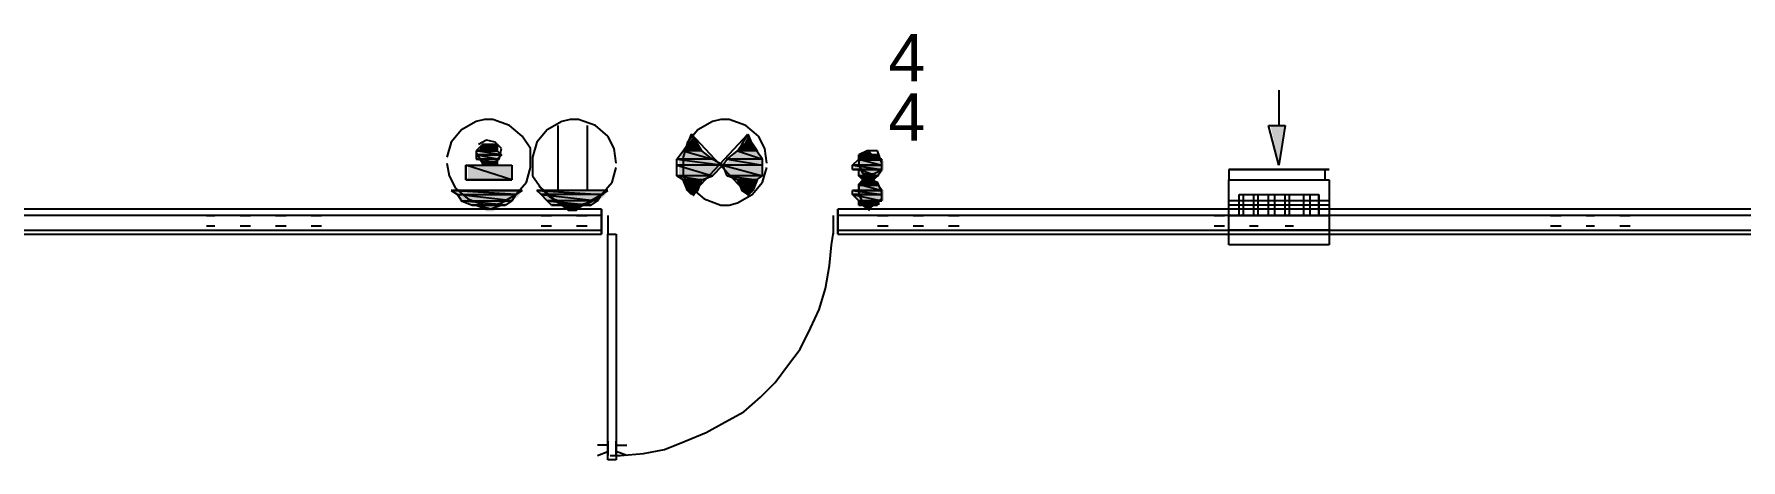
# Model space of a CAD drawing. Header units: millimetres. Extents: x 5 to 415, y 48 to 251.
# Drawn here: x 100.99 to 115.39, y 104.7 to 108.3 of the extents above; entities that cross this region are included whole.
import ezdxf

# ---------------------------------------------------------------- set-up
doc = ezdxf.new("R2010")
doc.units = ezdxf.units.MM
for name, color, linetype in [('H', 7, 'Continuous'), ('P', 7, 'Continuous'), ('T', 7, 'Continuous')]:
    doc.layers.add(name, color=color, linetype=linetype)

msp = doc.modelspace()

# ---------------------------------------------------------------- hatches: boundary and pattern name
at = {"layer": 'H', "linetype": 'Continuous'}
for points in [[(111.495, 107.192), (111.425, 107.527), (111.548, 107.527), (111.495, 107.192)], [(104.74, 107.315), (104.775, 107.368), (104.898, 107.368), (104.898, 107.315), (104.74, 107.315)], [(104.74, 107.28), (104.74, 107.315), (104.898, 107.315), (104.951, 107.28), (104.74, 107.28)], [(106.433, 107.227), (106.468, 107.315), (106.627, 107.315), (106.715, 107.227), (106.433, 107.227)], [(106.468, 107.315), (106.504, 107.368), (106.592, 107.368), (106.627, 107.315), (106.468, 107.315)], [(106.504, 107.368), (106.557, 107.438), (106.592, 107.368), (106.504, 107.368)], [(106.856, 107.227), (106.927, 107.315), (107.103, 107.315), (107.139, 107.227), (106.856, 107.227)], [(106.927, 107.315), (106.98, 107.368), (107.068, 107.368), (107.103, 107.315), (106.927, 107.315)], [(106.98, 107.368), (107.015, 107.438), (107.068, 107.368), (106.98, 107.368)], [(107.985, 107.28), (108.038, 107.315), (108.073, 107.28), (107.985, 107.28)], [(104.652, 107.068), (104.652, 107.192), (105.022, 107.192), (105.022, 107.068), (104.652, 107.068)], [(104.74, 107.227), (104.74, 107.28), (104.951, 107.28), (104.898, 107.227), (104.74, 107.227)], [(104.775, 107.192), (104.775, 107.227), (104.898, 107.227), (104.898, 107.192), (104.775, 107.192)], [(106.433, 107.192), (106.433, 107.227), (106.715, 107.227), (106.803, 107.192), (106.433, 107.192)], [(106.433, 107.103), (106.433, 107.192), (106.803, 107.192), (106.715, 107.103), (106.433, 107.103)], [(106.803, 107.192), (106.856, 107.227), (107.139, 107.227), (107.139, 107.192), (106.803, 107.192)], [(106.856, 107.103), (106.803, 107.192), (107.139, 107.192), (107.139, 107.103), (106.856, 107.103)], [(107.915, 107.192), (107.95, 107.227), (108.162, 107.227), (108.162, 107.192), (107.915, 107.192)], [(107.915, 107.156), (107.915, 107.192), (108.162, 107.192), (108.162, 107.156), (107.915, 107.156)], [(107.95, 107.227), (107.95, 107.28), (108.126, 107.28), (108.126, 107.227), (107.95, 107.227)], [(107.95, 107.103), (107.95, 107.156), (108.162, 107.156), (108.126, 107.103), (107.95, 107.103)], [(106.468, 107.068), (106.433, 107.103), (106.715, 107.103), (106.627, 107.068), (106.468, 107.068)], [(106.504, 106.98), (106.468, 107.068), (106.627, 107.068), (106.592, 106.98), (106.504, 106.98)], [(106.927, 107.068), (106.856, 107.103), (107.139, 107.103), (107.103, 107.068), (106.927, 107.068)], [(107.015, 106.927), (106.98, 106.98), (106.927, 107.068), (107.068, 106.98), (107.015, 106.927)], [(107.068, 106.98), (106.927, 107.068), (107.103, 107.068), (107.068, 106.98)], [(107.985, 107.068), (107.95, 107.103), (108.126, 107.103), (108.073, 107.068), (107.985, 107.068)], [(107.95, 107.015), (107.985, 107.068), (108.073, 107.068), (108.126, 107.015), (107.95, 107.015)], [(107.95, 106.98), (107.95, 107.015), (108.126, 107.015), (108.162, 106.98), (107.95, 106.98)], [(104.563, 106.927), (104.51, 106.98), (105.11, 106.98), (105.075, 106.927), (104.563, 106.927)], [(104.599, 106.892), (104.563, 106.927), (105.075, 106.927), (105.022, 106.892), (104.599, 106.892)], [(104.687, 106.856), (104.599, 106.892), (105.022, 106.892), (104.987, 106.856), (104.687, 106.856)], [(105.287, 106.927), (105.234, 106.98), (105.833, 106.98), (105.798, 106.927), (105.287, 106.927)], [(105.322, 106.892), (105.287, 106.927), (105.798, 106.927), (105.745, 106.892), (105.322, 106.892)], [(105.375, 106.856), (105.322, 106.892), (105.745, 106.892), (105.71, 106.856), (105.375, 106.856)], [(106.557, 106.927), (106.504, 106.98), (106.592, 106.98), (106.557, 106.927)], [(107.915, 106.927), (107.915, 106.98), (108.162, 106.98), (108.162, 106.927), (107.915, 106.927)], [(107.95, 106.892), (107.915, 106.927), (108.162, 106.927), (108.162, 106.892), (107.95, 106.892)], [(107.95, 106.856), (107.95, 106.892), (108.126, 106.892), (108.126, 106.856), (107.95, 106.856)], [(104.81, 106.803), (104.74, 106.856), (104.951, 106.856), (104.863, 106.803), (104.81, 106.803)], [(105.498, 106.803), (105.445, 106.856), (105.622, 106.856), (105.569, 106.803), (105.498, 106.803)], [(108.038, 106.803), (107.985, 106.856), (108.073, 106.856), (108.038, 106.803)]]:
    msp.add_hatch(color=256, dxfattribs=at).paths.add_polyline_path(points)

# ---------------------------------------------------------------- linework, layer by layer
at = {"layer": 'P'}
for points in [[(111.495, 107.827), (111.495, 107.527)], [(104.599, 107.491), (104.51, 107.386)], [(104.722, 107.562), (104.599, 107.491)], [(104.793, 107.58), (104.722, 107.562)], [(104.863, 107.58), (104.793, 107.58)], [(105.004, 107.527), (104.863, 107.58)], [(105.11, 107.438), (105.004, 107.527)], [(105.322, 107.491), (105.234, 107.386)], [(105.322, 107.491), (105.234, 107.386)], [(105.445, 107.562), (105.322, 107.491)], [(105.445, 107.562), (105.322, 107.491)], [(105.41, 107.527), (105.41, 106.98)], [(105.516, 107.58), (105.445, 107.562)], [(105.516, 107.58), (105.445, 107.562)], [(105.586, 107.58), (105.516, 107.58)], [(105.586, 107.58), (105.516, 107.58)], [(105.728, 107.527), (105.586, 107.58)], [(105.728, 107.527), (105.586, 107.58)], [(105.657, 107.527), (105.657, 106.98)], [(105.833, 107.438), (105.728, 107.527)], [(105.833, 107.438), (105.728, 107.527)], [(106.592, 107.491), (106.504, 107.386)], [(106.504, 107.368), (106.539, 107.456)], [(107.015, 106.945), (106.539, 107.456)], [(106.539, 106.945), (107.015, 107.456)], [(106.539, 107.456), (106.592, 107.368)], [(106.715, 107.562), (106.592, 107.491)], [(106.786, 107.58), (106.715, 107.562)], [(106.856, 107.58), (106.786, 107.58)], [(106.998, 107.527), (106.856, 107.58)], [(106.962, 107.368), (107.015, 107.456)], [(107.103, 107.438), (106.998, 107.527)], [(107.015, 107.456), (107.05, 107.368)], [(111.495, 107.192), (111.407, 107.527)], [(111.407, 107.527), (111.548, 107.527)], [(111.548, 107.527), (111.495, 107.192)], [(104.51, 107.386), (104.475, 107.262)], [(104.775, 107.368), (104.722, 107.315)], [(104.934, 107.28), (104.722, 107.315)], [(104.722, 107.315), (104.722, 107.28)], [(104.934, 107.28), (104.722, 107.315)], [(104.722, 107.315), (104.898, 107.315)], [(104.722, 107.315), (104.898, 107.315)], [(104.898, 107.315), (104.722, 107.315)], [(104.722, 107.315), (104.722, 107.315)], [(104.898, 107.315), (104.722, 107.315)], [(104.722, 107.315), (104.722, 107.315)], [(104.722, 107.315), (104.898, 107.315)], [(104.722, 107.315), (104.898, 107.315)], [(104.722, 107.297), (104.775, 107.209)], [(104.81, 107.403), (104.74, 107.368)], [(104.898, 107.315), (104.775, 107.368)], [(104.898, 107.315), (104.775, 107.368)], [(104.775, 107.368), (104.898, 107.368)], [(104.775, 107.368), (104.898, 107.368)], [(104.898, 107.368), (104.775, 107.368)], [(104.775, 107.368), (104.775, 107.368)], [(104.898, 107.368), (104.775, 107.368)], [(104.775, 107.368), (104.775, 107.368)], [(104.775, 107.368), (104.898, 107.368)], [(104.775, 107.368), (104.898, 107.368)], [(104.898, 107.368), (104.775, 107.368)], [(104.775, 107.368), (104.775, 107.368)], [(104.898, 107.368), (104.775, 107.368)], [(104.775, 107.368), (104.846, 107.368)], [(104.81, 107.368), (104.775, 107.368)], [(104.775, 107.368), (104.81, 107.368)], [(104.881, 107.386), (104.81, 107.403)], [(104.81, 107.368), (104.81, 107.368)], [(104.81, 107.368), (104.81, 107.368)], [(104.846, 107.368), (104.81, 107.368)], [(104.81, 107.368), (104.846, 107.368)], [(104.81, 107.368), (104.846, 107.368)], [(104.846, 107.368), (104.81, 107.368)], [(104.846, 107.368), (104.898, 107.368)], [(104.934, 107.333), (104.881, 107.386)], [(104.898, 107.368), (104.898, 107.315)], [(104.898, 107.315), (104.934, 107.28)], [(104.916, 107.244), (104.934, 107.333)], [(105.181, 107.333), (105.11, 107.438)], [(105.181, 107.262), (105.181, 107.333)], [(105.234, 107.386), (105.198, 107.262)], [(105.234, 107.386), (105.198, 107.262)], [(105.886, 107.333), (105.833, 107.438)], [(105.886, 107.333), (105.833, 107.438)], [(105.904, 107.209), (105.886, 107.333)], [(105.904, 107.209), (105.886, 107.333)], [(106.415, 107.244), (106.468, 107.315)], [(106.504, 107.386), (106.468, 107.262)], [(106.468, 107.315), (106.504, 107.368)], [(106.627, 107.315), (106.468, 107.315)], [(106.627, 107.315), (106.468, 107.315)], [(106.468, 107.315), (106.715, 107.244)], [(106.468, 107.315), (106.715, 107.244)], [(106.592, 107.368), (106.504, 107.368)], [(106.592, 107.368), (106.504, 107.368)], [(106.504, 107.368), (106.627, 107.315)], [(106.504, 107.368), (106.627, 107.315)], [(106.627, 107.315), (106.592, 107.368)], [(106.715, 107.244), (106.627, 107.315)], [(106.839, 107.244), (106.927, 107.315)], [(106.927, 107.315), (106.962, 107.368)], [(107.086, 107.315), (106.927, 107.315)], [(107.086, 107.315), (106.927, 107.315)], [(106.927, 107.315), (107.139, 107.244)], [(106.927, 107.315), (107.139, 107.244)], [(107.05, 107.368), (106.962, 107.368)], [(107.05, 107.368), (106.962, 107.368)], [(106.962, 107.368), (107.086, 107.315)], [(106.962, 107.368), (107.086, 107.315)], [(107.086, 107.315), (107.05, 107.368)], [(107.139, 107.244), (107.086, 107.315)], [(107.156, 107.333), (107.103, 107.438)], [(107.174, 107.209), (107.156, 107.333)], [(108.021, 107.315), (107.95, 107.28)], [(108.021, 107.315), (107.985, 107.28)], [(107.985, 107.28), (108.021, 107.315)], [(108.109, 107.315), (108.021, 107.315)], [(108.144, 107.209), (108.109, 107.315)], [(104.475, 107.209), (104.493, 107.103)], [(105.022, 107.068), (104.634, 107.192)], [(104.634, 107.192), (104.634, 107.068)], [(105.022, 107.068), (104.634, 107.192)], [(104.634, 107.192), (105.022, 107.192)], [(104.634, 107.192), (105.022, 107.192)], [(104.634, 107.068), (104.634, 107.192)], [(104.898, 107.244), (104.722, 107.28)], [(104.722, 107.28), (104.722, 107.244)], [(104.898, 107.244), (104.722, 107.28)], [(104.722, 107.28), (104.934, 107.28)], [(104.722, 107.28), (104.934, 107.28)], [(104.934, 107.28), (104.722, 107.28)], [(104.722, 107.28), (104.722, 107.28)], [(104.934, 107.28), (104.722, 107.28)], [(104.722, 107.28), (104.722, 107.28)], [(104.722, 107.28), (104.934, 107.28)], [(104.722, 107.28), (104.934, 107.28)], [(104.934, 107.28), (104.722, 107.28)], [(104.722, 107.28), (104.934, 107.28)], [(104.934, 107.28), (104.722, 107.28)], [(104.722, 107.28), (104.722, 107.28)], [(104.722, 107.28), (104.934, 107.28)], [(104.722, 107.244), (104.898, 107.244)], [(104.898, 107.244), (104.722, 107.244)], [(104.722, 107.244), (104.722, 107.244)], [(104.898, 107.244), (104.722, 107.244)], [(104.722, 107.244), (104.722, 107.244)], [(104.722, 107.244), (104.898, 107.244)], [(104.722, 107.244), (104.898, 107.244)], [(104.898, 107.244), (104.722, 107.244)], [(104.722, 107.244), (104.898, 107.244)], [(104.775, 107.244), (104.722, 107.244)], [(104.722, 107.244), (104.898, 107.244)], [(104.898, 107.192), (104.775, 107.244)], [(104.775, 107.244), (104.775, 107.192)], [(104.898, 107.192), (104.775, 107.244)], [(104.775, 107.244), (104.898, 107.244)], [(104.898, 107.244), (104.775, 107.244)], [(104.775, 107.209), (104.846, 107.192)], [(104.775, 107.192), (104.846, 107.192)], [(104.846, 107.192), (104.775, 107.192)], [(104.775, 107.192), (104.846, 107.192)], [(104.81, 107.192), (104.775, 107.192)], [(104.775, 107.192), (104.846, 107.192)], [(104.846, 107.192), (104.775, 107.192)], [(104.775, 107.192), (104.775, 107.192)], [(104.846, 107.192), (104.775, 107.192)], [(104.775, 107.192), (104.898, 107.192)], [(104.775, 107.192), (104.898, 107.192)], [(104.846, 107.192), (104.81, 107.192)], [(104.81, 107.192), (104.846, 107.192)], [(104.81, 107.192), (104.846, 107.192)], [(104.846, 107.192), (104.81, 107.192)], [(104.846, 107.192), (104.81, 107.192)], [(104.846, 107.192), (104.916, 107.244)], [(104.898, 107.192), (104.846, 107.192)], [(104.934, 107.28), (104.898, 107.244)], [(104.898, 107.244), (104.898, 107.192)], [(105.022, 107.192), (105.022, 107.068)], [(105.022, 107.192), (105.022, 107.068)], [(105.145, 107.05), (105.181, 107.174)], [(105.181, 107.174), (105.181, 107.262)], [(105.198, 107.262), (105.198, 107.174)], [(105.198, 107.262), (105.198, 107.174)], [(105.198, 107.174), (105.198, 107.103)], [(105.198, 107.174), (105.198, 107.103)], [(105.869, 107.05), (105.904, 107.174)], [(105.869, 107.05), (105.904, 107.174)], [(106.715, 107.244), (106.415, 107.244)], [(106.715, 107.244), (106.415, 107.244)], [(106.415, 107.244), (106.803, 107.192)], [(106.415, 107.244), (106.803, 107.192)], [(106.415, 107.192), (106.415, 107.244)], [(106.803, 107.192), (106.415, 107.192)], [(106.803, 107.192), (106.415, 107.192)], [(106.415, 107.192), (106.715, 107.103)], [(106.415, 107.192), (106.715, 107.103)], [(106.415, 107.103), (106.415, 107.192)], [(106.468, 107.262), (106.468, 107.174)], [(106.468, 107.174), (106.468, 107.103)], [(106.803, 107.192), (106.715, 107.244)], [(106.715, 107.103), (106.803, 107.192)], [(106.803, 107.192), (106.839, 107.244)], [(107.139, 107.192), (106.803, 107.192)], [(107.139, 107.192), (106.803, 107.192)], [(106.803, 107.192), (107.139, 107.103)], [(106.803, 107.192), (107.139, 107.103)], [(106.839, 107.103), (106.803, 107.192)], [(107.139, 107.244), (106.839, 107.244)], [(107.139, 107.244), (106.839, 107.244)], [(106.839, 107.244), (107.139, 107.192)], [(106.839, 107.244), (107.139, 107.192)], [(107.139, 107.192), (107.139, 107.244)], [(107.139, 107.103), (107.139, 107.192)], [(107.139, 107.05), (107.174, 107.174)], [(107.897, 107.192), (107.95, 107.244)], [(108.144, 107.192), (107.897, 107.192)], [(108.144, 107.192), (107.897, 107.192)], [(107.897, 107.192), (108.144, 107.192)], [(107.897, 107.192), (108.144, 107.192)], [(108.144, 107.192), (107.897, 107.192)], [(108.144, 107.192), (107.897, 107.192)], [(107.897, 107.192), (108.144, 107.156)], [(107.897, 107.192), (108.144, 107.156)], [(107.897, 107.156), (107.897, 107.192)], [(108.144, 107.156), (107.897, 107.156)], [(108.144, 107.156), (107.897, 107.156)], [(107.897, 107.156), (107.95, 107.156)], [(107.897, 107.156), (108.144, 107.156)], [(108.144, 107.156), (107.897, 107.156)], [(107.95, 107.28), (107.95, 107.192)], [(108.109, 107.28), (107.95, 107.28)], [(107.95, 107.28), (107.985, 107.28)], [(108.109, 107.28), (107.95, 107.28)], [(107.95, 107.28), (108.109, 107.28)], [(107.95, 107.28), (108.109, 107.28)], [(108.109, 107.28), (107.95, 107.28)], [(108.109, 107.28), (107.95, 107.28)], [(107.95, 107.28), (108.109, 107.244)], [(107.95, 107.28), (108.109, 107.244)], [(107.95, 107.244), (107.95, 107.28)], [(108.109, 107.244), (107.95, 107.244)], [(108.144, 107.244), (107.95, 107.244)], [(107.95, 107.244), (108.144, 107.244)], [(108.144, 107.244), (107.95, 107.244)], [(107.95, 107.244), (108.109, 107.244)], [(108.144, 107.244), (107.95, 107.244)], [(107.95, 107.244), (108.144, 107.192)], [(107.95, 107.244), (108.144, 107.192)], [(107.95, 107.192), (107.985, 107.121)], [(107.95, 107.156), (108.144, 107.156)], [(108.144, 107.156), (107.95, 107.156)], [(107.95, 107.156), (108.109, 107.103)], [(107.95, 107.156), (108.109, 107.103)], [(107.95, 107.103), (107.95, 107.156)], [(108.073, 107.28), (107.985, 107.28)], [(107.985, 107.28), (108.073, 107.28)], [(107.985, 107.28), (108.073, 107.28)], [(108.073, 107.28), (107.985, 107.28)], [(108.073, 107.28), (107.985, 107.28)], [(107.985, 107.28), (108.109, 107.28)], [(107.985, 107.28), (108.109, 107.28)], [(108.073, 107.28), (108.073, 107.28)], [(108.073, 107.28), (108.073, 107.28)], [(108.073, 107.28), (108.073, 107.28)], [(108.073, 107.28), (108.073, 107.28)], [(108.109, 107.28), (108.073, 107.28)], [(108.073, 107.121), (108.144, 107.156)], [(108.109, 107.28), (108.109, 107.28)], [(108.109, 107.28), (108.109, 107.28)], [(108.109, 107.244), (108.109, 107.28)], [(108.109, 107.244), (108.144, 107.244)], [(108.109, 107.103), (108.144, 107.156)], [(108.144, 107.192), (108.144, 107.244)], [(108.144, 107.192), (108.144, 107.192)], [(108.144, 107.192), (108.144, 107.192)], [(108.144, 107.156), (108.144, 107.192)], [(108.144, 107.156), (108.144, 107.156)], [(111.919, 107.156), (111.072, 107.156)], [(111.072, 107.156), (111.919, 107.156)], [(111.072, 107.156), (111.072, 107.068)], [(111.883, 107.156), (111.883, 107.068)], [(104.493, 107.103), (104.546, 106.998)], [(104.634, 107.068), (105.022, 107.068)], [(105.022, 107.068), (104.634, 107.068)], [(105.057, 106.945), (105.145, 107.05)], [(105.198, 107.103), (105.269, 106.998)], [(105.198, 107.103), (105.269, 106.998)], [(105.251, 107.015), (105.339, 106.927)], [(105.78, 106.945), (105.869, 107.05)], [(105.78, 106.945), (105.869, 107.05)], [(106.715, 107.103), (106.415, 107.103)], [(106.715, 107.103), (106.415, 107.103)], [(106.415, 107.103), (106.627, 107.068)], [(106.415, 107.103), (106.627, 107.068)], [(106.468, 107.068), (106.415, 107.103)], [(106.468, 107.103), (106.539, 106.998)], [(106.627, 107.068), (106.468, 107.068)], [(106.627, 107.068), (106.468, 107.068)], [(106.468, 107.068), (106.592, 106.98)], [(106.468, 107.068), (106.592, 106.98)], [(106.504, 106.98), (106.468, 107.068)], [(106.592, 106.98), (106.627, 107.068)], [(106.627, 107.068), (106.715, 107.103)], [(107.139, 107.103), (106.839, 107.103)], [(107.139, 107.103), (106.839, 107.103)], [(106.839, 107.103), (107.086, 107.068)], [(106.839, 107.103), (107.086, 107.068)], [(106.927, 107.068), (106.839, 107.103)], [(107.086, 107.068), (106.927, 107.068)], [(106.927, 107.068), (106.962, 106.98)], [(107.05, 106.98), (106.927, 107.068)], [(106.927, 107.068), (107.086, 107.068)], [(107.05, 106.98), (106.927, 107.068)], [(107.086, 107.068), (107.05, 106.98)], [(107.05, 106.945), (107.139, 107.05)], [(107.086, 107.068), (107.139, 107.103)], [(108.109, 107.103), (107.95, 107.103)], [(108.109, 107.103), (107.95, 107.103)], [(107.95, 107.103), (108.109, 107.103)], [(107.95, 107.103), (108.109, 107.103)], [(108.109, 107.103), (107.95, 107.103)], [(108.109, 107.103), (107.95, 107.103)], [(107.95, 107.103), (108.109, 107.103)], [(108.109, 107.103), (107.95, 107.103)], [(107.95, 107.103), (108.109, 107.103)], [(108.109, 107.103), (107.95, 107.103)], [(107.95, 107.103), (108.073, 107.068)], [(107.95, 107.103), (108.073, 107.068)], [(107.985, 107.068), (107.95, 107.103)], [(108.021, 107.068), (107.95, 107.015)], [(107.95, 107.033), (107.985, 107.068)], [(108.109, 107.033), (107.95, 107.033)], [(108.109, 107.033), (107.95, 107.033)], [(107.95, 107.033), (108.109, 107.033)], [(107.95, 107.033), (108.109, 107.033)], [(108.109, 107.033), (107.95, 107.033)], [(108.109, 107.033), (107.95, 107.033)], [(107.95, 107.033), (108.109, 107.033)], [(108.109, 107.033), (107.95, 107.033)], [(107.95, 107.033), (108.109, 107.033)], [(108.109, 107.033), (107.95, 107.033)], [(107.95, 107.033), (108.144, 106.98)], [(107.95, 107.033), (108.144, 106.98)], [(107.95, 106.98), (107.95, 107.033)], [(107.95, 107.015), (107.95, 106.945)], [(107.985, 107.121), (108.073, 107.121)], [(108.021, 107.068), (107.985, 107.068)], [(107.985, 107.068), (108.021, 107.068)], [(108.073, 107.068), (107.985, 107.068)], [(107.985, 107.068), (108.073, 107.068)], [(107.985, 107.068), (108.073, 107.068)], [(108.073, 107.068), (107.985, 107.068)], [(108.073, 107.068), (107.985, 107.068)], [(107.985, 107.068), (108.109, 107.033)], [(107.985, 107.068), (108.109, 107.033)], [(108.073, 107.068), (107.985, 107.068)], [(108.073, 107.068), (107.985, 107.068)], [(107.985, 107.068), (108.073, 107.068)], [(107.985, 107.068), (108.073, 107.068)], [(108.073, 107.068), (107.985, 107.068)], [(108.021, 107.068), (107.985, 107.068)], [(107.985, 107.068), (108.021, 107.068)], [(108.109, 107.05), (108.021, 107.068)], [(108.021, 107.068), (108.073, 107.068)], [(108.073, 107.068), (108.021, 107.068)], [(108.073, 107.068), (108.109, 107.103)], [(108.073, 107.068), (108.073, 107.068)], [(108.073, 107.068), (108.073, 107.068)], [(108.073, 107.068), (108.073, 107.068)], [(108.073, 107.068), (108.073, 107.068)], [(108.109, 107.033), (108.073, 107.068)], [(108.073, 107.068), (108.073, 107.068)], [(108.073, 107.068), (108.073, 107.068)], [(108.109, 107.103), (108.109, 107.103)], [(108.109, 107.103), (108.109, 107.103)], [(108.109, 107.103), (108.109, 107.103)], [(108.144, 106.962), (108.109, 107.05)], [(108.109, 107.033), (108.109, 107.033)], [(108.109, 107.033), (108.109, 107.033)], [(108.109, 107.033), (108.109, 107.033)], [(108.144, 106.98), (108.109, 107.033)], [(111.072, 106.768), (111.072, 107.068)], [(111.072, 107.068), (111.919, 107.068)], [(111.919, 107.068), (111.919, 106.768)], [(105.057, 106.945), (104.51, 106.98)], [(104.51, 106.98), (104.563, 106.945)], [(105.057, 106.945), (104.51, 106.98)], [(104.51, 106.98), (105.11, 106.98)], [(105.11, 106.98), (104.51, 106.98)], [(104.546, 106.998), (104.652, 106.909)], [(105.022, 106.892), (104.563, 106.945)], [(104.563, 106.945), (104.599, 106.892)], [(105.022, 106.892), (104.563, 106.945)], [(104.563, 106.945), (105.057, 106.945)], [(104.563, 106.945), (105.057, 106.945)], [(104.969, 106.856), (104.599, 106.892)], [(104.599, 106.892), (104.687, 106.856)], [(104.969, 106.856), (104.599, 106.892)], [(104.599, 106.892), (105.022, 106.892)], [(104.599, 106.892), (105.022, 106.892)], [(104.652, 106.909), (104.793, 106.856)], [(104.863, 106.856), (104.934, 106.874)], [(104.934, 106.874), (105.057, 106.945)], [(105.022, 106.892), (104.969, 106.856)], [(105.057, 106.945), (105.022, 106.892)], [(105.11, 106.98), (105.057, 106.945)], [(105.833, 106.98), (105.234, 106.98)], [(105.234, 106.98), (105.78, 106.945)], [(105.234, 106.98), (105.78, 106.945)], [(105.269, 106.945), (105.234, 106.98)], [(105.833, 106.98), (105.234, 106.98)], [(105.269, 106.998), (105.375, 106.909)], [(105.269, 106.998), (105.375, 106.909)], [(105.78, 106.945), (105.269, 106.945)], [(105.78, 106.945), (105.269, 106.945)], [(105.269, 106.945), (105.745, 106.892)], [(105.269, 106.945), (105.745, 106.892)], [(105.322, 106.892), (105.269, 106.945)], [(105.745, 106.892), (105.322, 106.892)], [(105.745, 106.892), (105.322, 106.892)], [(105.322, 106.892), (105.692, 106.856)], [(105.322, 106.892), (105.692, 106.856)], [(105.357, 106.856), (105.322, 106.892)], [(105.339, 106.927), (105.41, 106.874)], [(105.375, 106.909), (105.516, 106.856)], [(105.375, 106.909), (105.516, 106.856)], [(105.41, 106.874), (105.498, 106.856)], [(105.586, 106.856), (105.657, 106.874)], [(105.586, 106.856), (105.657, 106.874)], [(105.586, 106.856), (105.675, 106.874)], [(105.657, 106.874), (105.78, 106.945)], [(105.657, 106.874), (105.78, 106.945)], [(105.675, 106.874), (105.763, 106.927)], [(105.692, 106.856), (105.745, 106.892)], [(105.745, 106.892), (105.78, 106.945)], [(105.763, 106.927), (105.833, 106.98)], [(105.78, 106.945), (105.833, 106.98)], [(106.504, 106.98), (106.592, 106.98)], [(106.539, 106.945), (106.504, 106.98)], [(106.592, 106.98), (106.504, 106.98)], [(106.539, 106.998), (106.645, 106.909)], [(106.592, 106.98), (106.539, 106.945)], [(106.645, 106.909), (106.786, 106.856)], [(106.856, 106.856), (106.927, 106.874)], [(106.927, 106.874), (107.05, 106.945)], [(106.962, 106.98), (107.05, 106.98)], [(106.962, 106.98), (107.05, 106.98)], [(107.015, 106.945), (106.962, 106.98)], [(107.05, 106.98), (107.015, 106.945)], [(107.95, 106.98), (107.897, 106.98)], [(107.897, 106.98), (108.144, 106.98)], [(108.144, 106.98), (107.897, 106.98)], [(107.897, 106.98), (108.144, 106.945)], [(107.897, 106.98), (108.144, 106.945)], [(107.897, 106.945), (107.897, 106.98)], [(108.144, 106.945), (107.897, 106.945)], [(108.144, 106.945), (107.897, 106.945)], [(107.897, 106.945), (108.144, 106.945)], [(107.897, 106.945), (108.144, 106.945)], [(108.144, 106.945), (107.897, 106.945)], [(108.144, 106.945), (107.897, 106.945)], [(107.897, 106.945), (108.144, 106.892)], [(107.897, 106.945), (108.144, 106.892)], [(107.95, 106.892), (107.897, 106.945)], [(108.144, 106.98), (107.95, 106.98)], [(108.144, 106.98), (107.95, 106.98)], [(107.95, 106.98), (108.144, 106.98)], [(108.144, 106.98), (107.95, 106.98)], [(107.95, 106.945), (107.985, 106.874)], [(108.144, 106.892), (107.95, 106.892)], [(108.109, 106.892), (107.95, 106.892)], [(107.95, 106.892), (108.109, 106.892)], [(108.109, 106.892), (107.95, 106.892)], [(107.95, 106.892), (108.144, 106.892)], [(108.109, 106.892), (107.95, 106.892)], [(107.95, 106.892), (108.109, 106.856)], [(107.95, 106.892), (108.109, 106.856)], [(107.95, 106.856), (107.95, 106.892)], [(107.985, 106.874), (108.073, 106.856)], [(108.073, 106.856), (108.144, 106.909)], [(108.144, 106.892), (108.109, 106.892)], [(108.109, 106.856), (108.109, 106.892)], [(108.144, 106.98), (108.144, 106.98)], [(108.144, 106.945), (108.144, 106.98)], [(108.144, 106.945), (108.144, 106.945)], [(108.144, 106.945), (108.144, 106.945)], [(108.144, 106.892), (108.144, 106.945)], [(111.919, 106.892), (111.072, 106.892)], [(111.919, 106.892), (111.072, 106.892)], [(111.919, 106.892), (111.072, 106.892)], [(111.16, 106.768), (111.16, 106.945)], [(111.16, 106.945), (111.831, 106.945)], [(111.196, 106.768), (111.196, 106.945)], [(111.284, 106.768), (111.284, 106.945)], [(111.319, 106.768), (111.319, 106.945)], [(111.407, 106.768), (111.407, 106.945)], [(111.46, 106.768), (111.46, 106.945)], [(111.548, 106.768), (111.548, 106.945)], [(111.584, 106.768), (111.584, 106.945)], [(111.707, 106.768), (111.707, 106.945)], [(111.76, 106.768), (111.76, 106.945)], [(111.831, 106.768), (111.831, 106.945)], [(111.831, 106.945), (111.831, 106.768)], [(105.78, 106.821), (76.447, 106.821)], [(105.78, 106.821), (76.447, 106.821)], [(105.78, 106.768), (76.447, 106.768)], [(102.447, 106.768), (102.517, 106.768)], [(102.729, 106.768), (102.817, 106.768)], [(103.029, 106.768), (103.117, 106.768)], [(103.329, 106.768), (103.417, 106.768)], [(104.934, 106.856), (104.687, 106.856)], [(104.687, 106.856), (104.722, 106.856)], [(104.934, 106.856), (104.687, 106.856)], [(104.687, 106.856), (104.969, 106.856)], [(104.687, 106.856), (104.969, 106.856)], [(104.81, 106.821), (104.722, 106.856)], [(104.722, 106.856), (104.81, 106.821)], [(104.846, 106.821), (104.722, 106.856)], [(104.722, 106.856), (104.934, 106.856)], [(104.722, 106.856), (104.934, 106.856)], [(104.793, 106.856), (104.863, 106.856)], [(104.934, 106.856), (104.846, 106.821)], [(104.969, 106.856), (104.934, 106.856)], [(105.269, 106.768), (105.357, 106.768)], [(105.692, 106.856), (105.357, 106.856)], [(105.692, 106.856), (105.357, 106.856)], [(105.357, 106.856), (105.622, 106.856)], [(105.357, 106.856), (105.622, 106.856)], [(105.445, 106.856), (105.357, 106.856)], [(105.622, 106.856), (105.445, 106.856)], [(105.622, 106.856), (105.445, 106.856)], [(105.445, 106.856), (105.569, 106.821)], [(105.445, 106.856), (105.569, 106.821)], [(105.481, 106.821), (105.445, 106.856)], [(105.569, 106.821), (105.481, 106.821)], [(105.498, 106.856), (105.586, 106.856)], [(105.516, 106.856), (105.586, 106.856)], [(105.516, 106.856), (105.586, 106.856)], [(105.569, 106.821), (105.622, 106.856)], [(105.569, 106.768), (105.657, 106.768)], [(105.622, 106.856), (105.692, 106.856)], [(105.78, 106.609), (105.78, 106.821)], [(105.78, 106.821), (105.78, 106.609)], [(105.78, 106.821), (105.78, 106.609)], [(105.78, 106.609), (105.78, 106.821)], [(105.78, 106.821), (105.78, 106.609)], [(105.78, 106.609), (105.78, 106.821)], [(105.78, 106.821), (105.78, 106.609)], [(105.78, 106.609), (105.78, 106.821)], [(105.78, 106.609), (105.78, 106.768)], [(105.833, 106.768), (105.833, 106.609)], [(106.786, 106.856), (106.856, 106.856)], [(107.738, 106.609), (107.738, 106.768)], [(131.18, 106.821), (107.774, 106.821)], [(131.233, 106.821), (107.774, 106.821)], [(107.774, 106.821), (107.774, 106.609)], [(107.774, 106.609), (107.774, 106.821)], [(107.774, 106.821), (107.774, 106.609)], [(107.774, 106.609), (107.774, 106.821)], [(107.774, 106.821), (107.774, 106.609)], [(107.774, 106.609), (107.774, 106.821)], [(107.774, 106.821), (107.774, 106.609)], [(107.774, 106.821), (107.774, 106.609)], [(131.233, 106.768), (107.774, 106.768)], [(107.774, 106.768), (107.774, 106.609)], [(108.109, 106.856), (107.95, 106.856)], [(108.109, 106.856), (107.95, 106.856)], [(107.95, 106.856), (108.109, 106.856)], [(107.95, 106.856), (108.109, 106.856)], [(108.109, 106.856), (107.95, 106.856)], [(108.109, 106.856), (107.95, 106.856)], [(107.95, 106.856), (108.073, 106.856)], [(107.95, 106.856), (108.073, 106.856)], [(107.985, 106.856), (107.95, 106.856)], [(108.073, 106.856), (107.985, 106.856)], [(108.073, 106.856), (107.985, 106.856)], [(107.985, 106.856), (108.073, 106.856)], [(107.985, 106.856), (108.073, 106.856)], [(108.073, 106.856), (107.985, 106.856)], [(108.021, 106.821), (107.985, 106.856)], [(107.985, 106.856), (108.021, 106.821)], [(108.021, 106.821), (108.073, 106.856)], [(108.073, 106.856), (108.021, 106.821)], [(108.073, 106.856), (108.109, 106.856)], [(108.073, 106.856), (108.073, 106.856)], [(108.073, 106.856), (108.073, 106.856)], [(108.109, 106.856), (108.109, 106.856)], [(108.109, 106.856), (108.109, 106.856)], [(108.109, 106.768), (108.197, 106.768)], [(108.409, 106.768), (108.497, 106.768)], [(108.708, 106.768), (108.797, 106.768)], [(110.949, 106.768), (111.037, 106.768)], [(111.919, 106.856), (111.072, 106.856)], [(111.919, 106.856), (111.072, 106.856)], [(111.919, 106.821), (111.072, 106.821)], [(111.919, 106.821), (111.072, 106.821)], [(111.919, 106.821), (111.072, 106.821)], [(111.919, 106.768), (111.072, 106.768)], [(111.072, 106.768), (111.919, 106.768)], [(111.072, 106.521), (111.072, 106.768)], [(111.831, 106.768), (111.16, 106.768)], [(111.248, 106.768), (111.319, 106.768)], [(111.548, 106.768), (111.619, 106.768)], [(111.919, 106.768), (111.919, 106.521)], [(113.788, 106.768), (113.877, 106.768)], [(114.088, 106.768), (114.159, 106.768)], [(114.371, 106.768), (114.459, 106.768)], [(76.447, 106.645), (105.78, 106.645)], [(76.447, 106.609), (105.78, 106.609)], [(76.447, 106.609), (105.78, 106.609)], [(102.447, 106.68), (102.517, 106.68)], [(102.447, 106.609), (102.517, 106.609)], [(102.729, 106.68), (102.817, 106.68)], [(102.729, 106.609), (102.817, 106.609)], [(103.029, 106.68), (103.117, 106.68)], [(103.029, 106.609), (103.117, 106.609)], [(103.329, 106.68), (103.417, 106.68)], [(103.329, 106.609), (103.417, 106.609)], [(105.269, 106.68), (105.357, 106.68)], [(105.269, 106.609), (105.357, 106.609)], [(105.569, 106.68), (105.657, 106.68)], [(105.569, 106.609), (105.657, 106.609)], [(105.833, 106.609), (105.904, 106.609)], [(105.833, 104.704), (105.833, 106.609)], [(105.833, 104.704), (105.833, 106.609)], [(105.833, 106.609), (105.904, 106.609)], [(105.904, 106.609), (105.904, 104.704)], [(105.904, 106.609), (105.904, 104.704)], [(107.721, 106.521), (107.738, 106.627)], [(107.774, 106.645), (131.392, 106.645)], [(107.774, 106.609), (131.392, 106.609)], [(107.774, 106.609), (131.427, 106.609)], [(108.109, 106.68), (108.197, 106.68)], [(108.109, 106.609), (108.197, 106.609)], [(108.409, 106.68), (108.497, 106.68)], [(108.409, 106.609), (108.497, 106.609)], [(108.708, 106.68), (108.797, 106.68)], [(108.708, 106.609), (108.797, 106.609)], [(110.949, 106.68), (111.037, 106.68)], [(110.949, 106.609), (111.037, 106.609)], [(111.072, 106.645), (111.919, 106.645)], [(111.072, 106.645), (111.919, 106.645)], [(111.919, 106.645), (111.072, 106.645)], [(111.248, 106.68), (111.319, 106.68)], [(111.248, 106.609), (111.319, 106.609)], [(111.548, 106.68), (111.619, 106.68)], [(111.548, 106.609), (111.619, 106.609)], [(113.788, 106.68), (113.877, 106.68)], [(113.788, 106.609), (113.877, 106.609)], [(114.088, 106.68), (114.159, 106.68)], [(114.088, 106.609), (114.159, 106.609)], [(114.371, 106.68), (114.459, 106.68)], [(114.371, 106.609), (114.459, 106.609)], [(107.703, 106.345), (107.721, 106.521)], [(111.919, 106.521), (111.072, 106.521)], [(107.668, 106.151), (107.703, 106.345)], [(107.615, 105.974), (107.668, 106.151)], [(107.544, 105.816), (107.615, 105.974)], [(107.456, 105.639), (107.544, 105.816)], [(107.35, 105.498), (107.456, 105.639)], [(107.244, 105.357), (107.35, 105.498)], [(107.121, 105.234), (107.244, 105.357)], [(106.98, 105.11), (107.121, 105.234)], [(106.662, 104.934), (106.821, 105.022)], [(106.821, 105.022), (106.98, 105.11)], [(105.833, 104.863), (105.833, 104.74)], [(105.833, 104.74), (105.833, 104.863)], [(105.904, 104.863), (105.904, 104.74)], [(105.904, 104.74), (105.904, 104.863)], [(106.31, 104.793), (106.486, 104.863)], [(106.486, 104.863), (106.662, 104.934)], [(105.833, 104.828), (105.745, 104.828)], [(105.745, 104.74), (105.833, 104.775)], [(105.904, 104.704), (105.833, 104.704)], [(105.904, 104.704), (105.833, 104.704)], [(105.851, 104.74), (105.939, 104.74)], [(105.904, 104.828), (105.992, 104.828)], [(105.992, 104.74), (105.904, 104.775)], [(105.939, 104.74), (106.133, 104.757)], [(106.133, 104.757), (106.31, 104.793)]]:
    msp.add_lwpolyline(points, dxfattribs=at)

# ---------------------------------------------------------------- texts
at = {"layer": 'T', "char_height": 0.4, "attachment_point": 7}
for insert in [(108.2, 107.9), (108.2, 107.4)]:
    msp.add_mtext('{\\fArial|b0|i0|c0|p18;4}', dxfattribs=dict(at, insert=insert))

doc.saveas('drawing.dxf')
